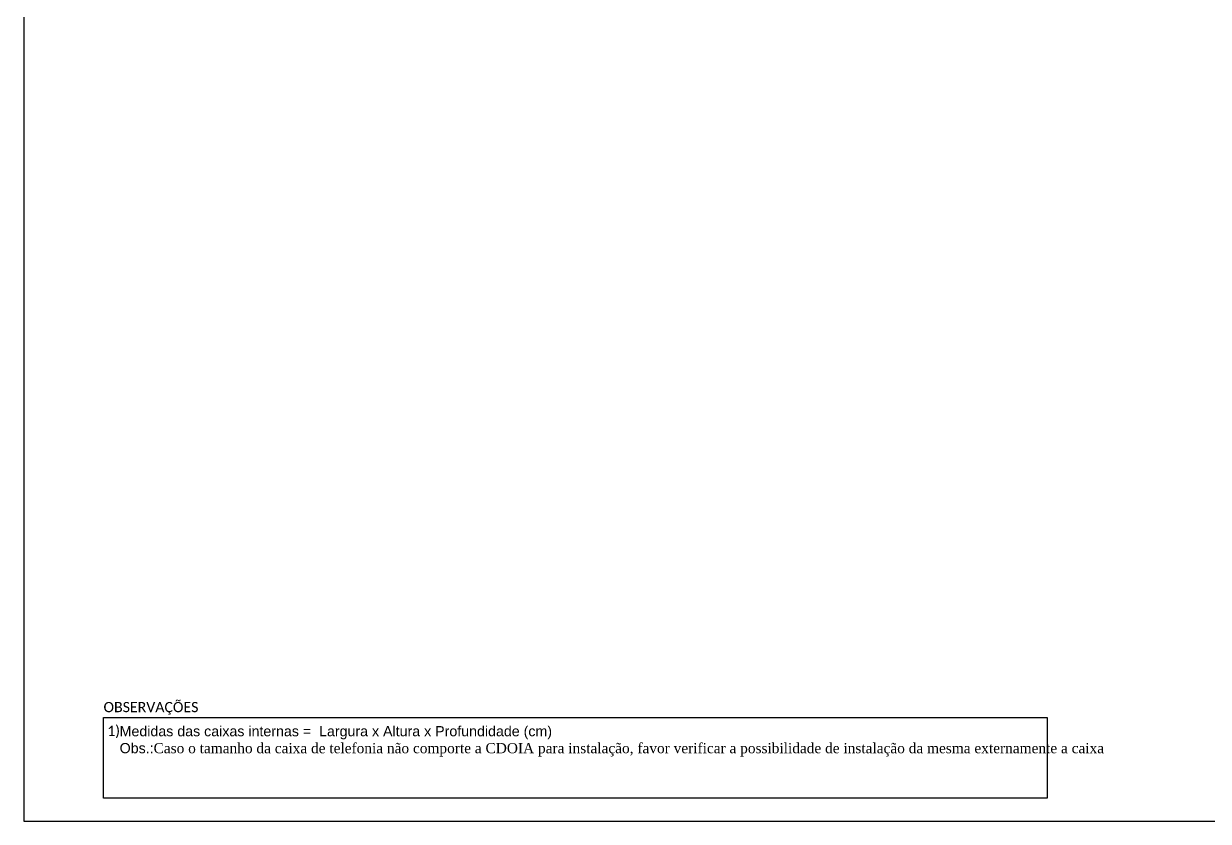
# Model space of a CAD drawing. Header units: metres. Extents: x -1286 to 457, y -500 to 94.
# Drawn here: x -1286.1 to -936.7, y -499.8 to -264.5 of the extents above; entities that cross this region are included whole.
import ezdxf

# ---------------------------------------------------------------- set-up
doc = ezdxf.new("R2010")
doc.units = ezdxf.units.M
doc.styles.add('ARIAL', font='arial.ttf')
doc.styles.add('WMF-Calibri0', font='calibri.ttf')

msp = doc.modelspace()

# ---------------------------------------------------------------- linework, layer by layer
at = {"color": 0}
for p, q in [((-1262.5, -469.23), (-984.25, -469.23)), ((-1262.5, -492.93), (-1262.5, -469.23)), ((-984.25, -469.23), (-984.25, -492.93)), ((-984.25, -492.93), (-1262.5, -492.93))]:
    msp.add_line(p, q, dxfattribs=at)
msp.add_lwpolyline([(-1286.07, -499.81), (-445.07, -499.81), (-445.07, 94.19), (-1286.07, 94.19)], close=True)

# ---------------------------------------------------------------- texts
at = {"style": 'WMF-Calibri0'}
msp.add_text('OBSERVAÇÕES', height=3, dxfattribs=at).set_placement((-1262.52, -467.61))
at = {"char_height": 3, "width": 277.1819, "attachment_point": 1}
for s, insert, style in [('1)', (-1261.44, -471.63), 'WMF-Calibri0'), ('Medidas das caixas internas =  Largura x Altura x Profundidade (cm)\\PObs.:{\\fTimes New Roman|b0|i0|c0|p16;Caso o tamanho da caixa de telefonia não comporte a CDOIA para instalação, favor verificar a possibilidade de instalação da mesma externamente a caixa}', (-1257.77, -471.72), 'ARIAL')]:
    msp.add_mtext(s, dxfattribs=dict(at, insert=insert, style=style))

doc.saveas('drawing.dxf')
